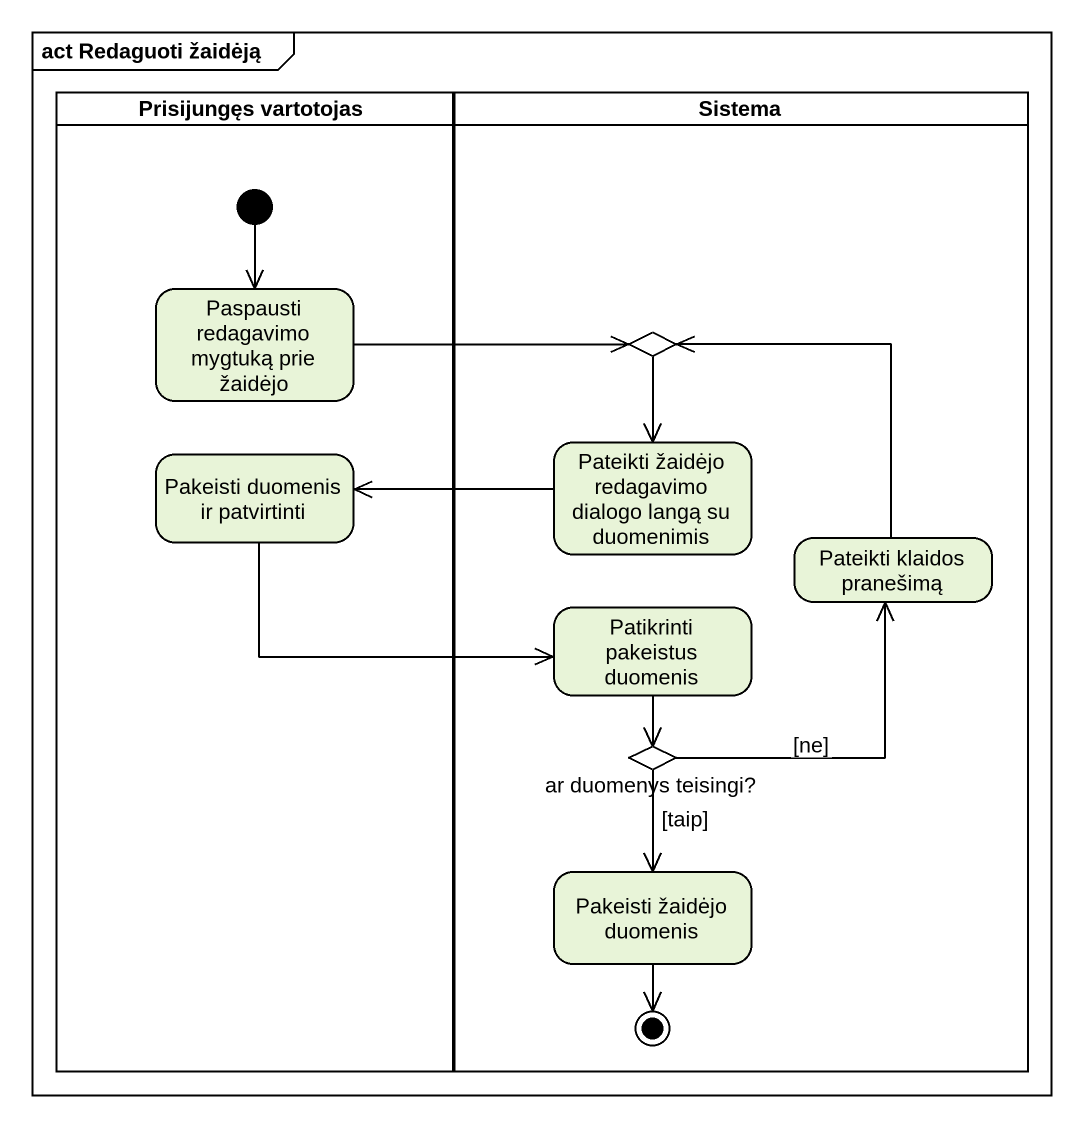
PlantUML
@startuml
mainframe act Redaguoti žaidėją
hide empty description
state "Prisijungęs vartotojas" as Prisijungęs_vartotojas <<partition>> {
  state "Paspausti redagavimo mygtuką prie žaidėjo" as Paspausti_redagavimo
  state "Pakeisti duomenis ir patvirtinti" as Pakeisti_duomenis_ir
  [*] --> Paspausti_redagavimo
}
state Sistema <<partition>> {
  state choice1 <<choice>>
  state "Pateikti žaidėjo redagavimo dialogo langą su duomenimis" as Pateikti_žaidėjo_redagavimo
  state "Pateikti klaidos pranešimą" as Pateikti_klaidos_pranešimą
  state "Patikrinti pakeistus duomenis" as Patikrinti_pakeistus
  state "ar duomenys teisingi?" as ar_duomenys_teisingi <<choice>>
  state "Pakeisti žaidėjo duomenis" as Pakeisti_žaidėjo_duomenis
  Pakeisti_žaidėjo_duomenis --> [*]
}
Paspausti_redagavimo -right-> choice1
choice1 --> Pateikti_žaidėjo_redagavimo
Pakeisti_duomenis_ir -right-> Patikrinti_pakeistus
Pateikti_žaidėjo_redagavimo -left-> Pakeisti_duomenis_ir
Pateikti_klaidos_pranešimą -up-> choice1
Patikrinti_pakeistus --> ar_duomenys_teisingi
ar_duomenys_teisingi -up-> Pateikti_klaidos_pranešimą : [ne]
ar_duomenys_teisingi --> Pakeisti_žaidėjo_duomenis : [taip]
@enduml
